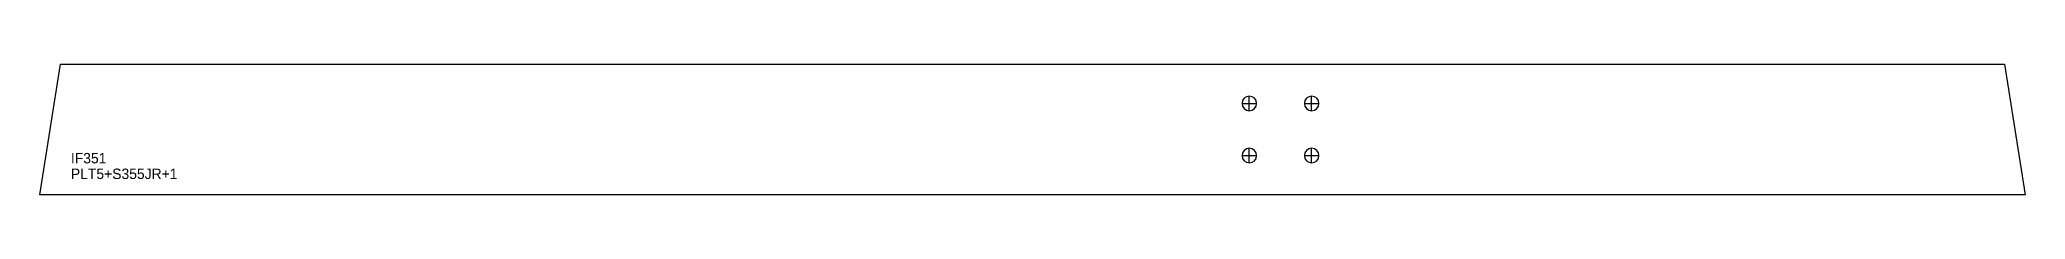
# Model space of a CAD drawing. Extents: x 0 to 1911, y 0 to 125.
import ezdxf

# ---------------------------------------------------------------- set-up
doc = ezdxf.new("R2010")
doc.units = 0
for name, color, linetype in [('14', 7, 'CONTINUOUS'), ('CUT', 7, 'CONTINUOUS'), ('SCRIBE', 3, 'CONTINUOUS'), ('TEXT', 7, 'CONTINUOUS')]:
    doc.layers.add(name, color=color, linetype=linetype)

msp = doc.modelspace()

# ---------------------------------------------------------------- linework, layer by layer
at = {"layer": '14', "color": 7, "linetype": 'CONTINUOUS'}
for p, q in [((1157, 87.5), (1171, 87.5)), ((1164, 80.5), (1164, 94.5)), ((1217, 87.5), (1231, 87.5)), ((1224, 80.5), (1224, 94.5)), ((1164, 30.5), (1164, 44.5)), ((1224, 30.5), (1224, 44.5)), ((1157, 37.5), (1171, 37.5)), ((1217, 37.5), (1231, 37.5))]:
    msp.add_line(p, q, dxfattribs=at)
for points in [[(1164, 94.5, 1), (1164, 80.5, 1)], [(1224, 94.5, 1), (1224, 80.5, 1)], [(1164, 44.5, 1), (1164, 30.5, 1)], [(1224, 44.5, 1), (1224, 30.5, 1)]]:
    msp.add_lwpolyline(points, format="xyb", close=True, dxfattribs=at)
at = {"layer": 'CUT', "color": 7, "linetype": 'CONTINUOUS'}
msp.add_lwpolyline([(0, 0), (19.88, 125), (1890.87, 125), (1910.74, 0)], close=True, dxfattribs=at)

# ---------------------------------------------------------------- texts
at = {"layer": 'SCRIBE', "color": 3}
msp.add_text('IF351', height=10, dxfattribs=at).set_placement((30, 30))
at = {"layer": 'TEXT', "color": 7}
msp.add_text('PLT5+S355JR+1', height=10, dxfattribs=at).set_placement((30, 15))

doc.saveas('drawing.dxf')
